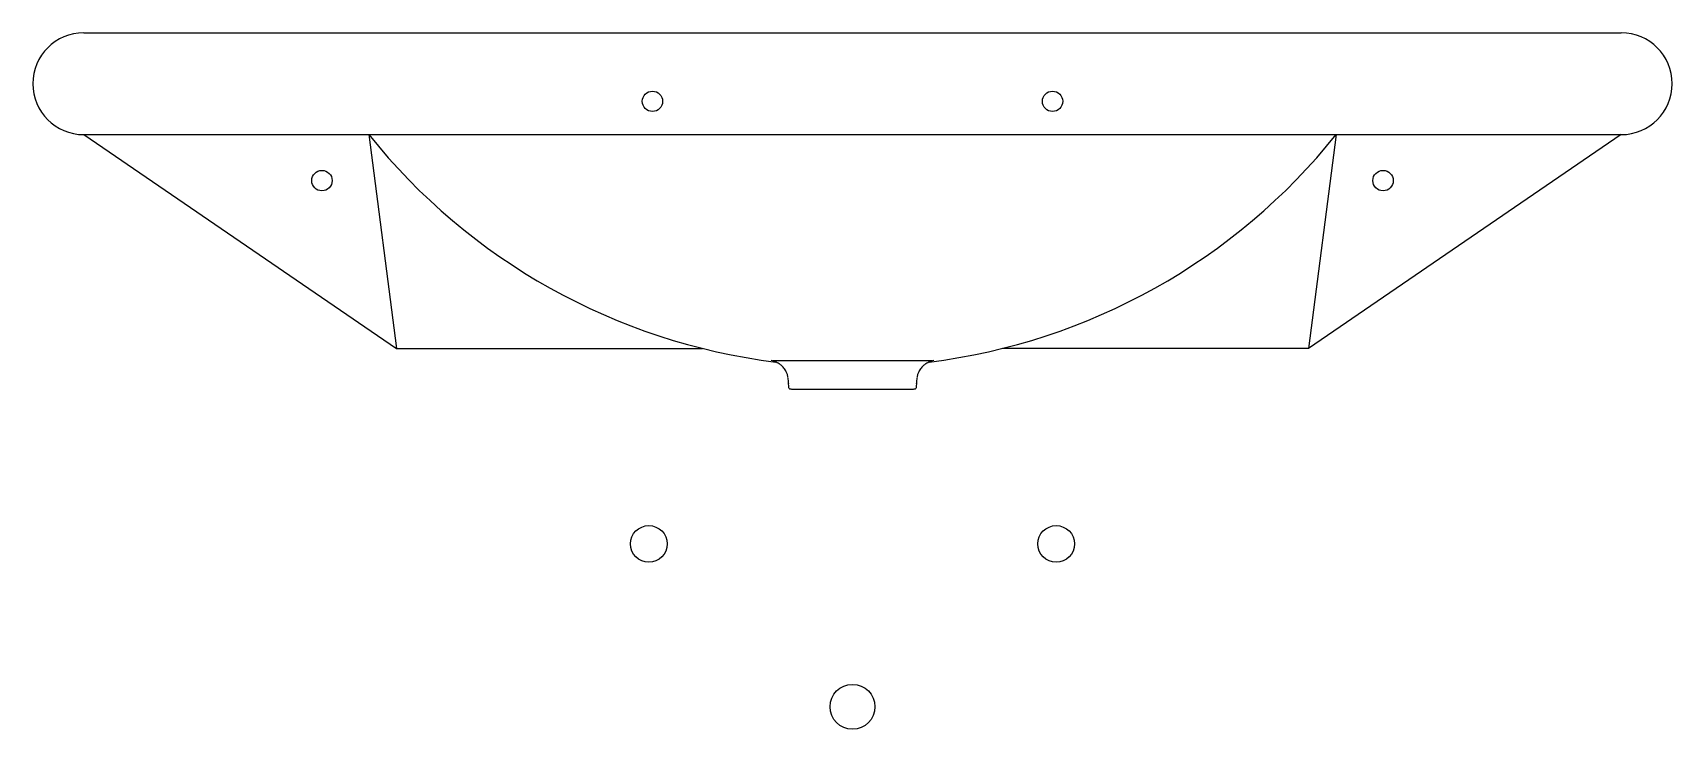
# Model space of a CAD drawing. Extents: x 1198.911 to 1199.716, y 4966.544 to 4966.886.
import ezdxf

# ---------------------------------------------------------------- set-up
doc = ezdxf.new("R2010")
doc.units = 0
doc.header["$MEASUREMENT"] = 0
doc.layers.add('A-PECAS', color=2, linetype='CONTINUOUS')
doc.layers.add('ESC1-50', color=1, linetype='CONTINUOUS')

msp = doc.modelspace()

# ---------------------------------------------------------------- linework, layer by layer
at = {"layer": 'A-PECAS'}
for p, q in [((1198.93569, 4966.88552), (1199.69069, 4966.88552)), ((1198.93569, 4966.83552), (1199.69069, 4966.83552))]:
    msp.add_line(p, q, dxfattribs=at)
msp.add_lwpolyline([(1199.27419, 4966.72452), (1199.35219, 4966.72452)], dxfattribs=at)
for centre, radius, start, end in [((1198.93569, 4966.86052), 0.025, 90, 270), ((1199.69069, 4966.86052), 0.025, 270, 90), ((1199.31319, 4967.02578), 0.30431, 218.69846, 262.90733), ((1199.31319, 4967.02578), 0.30431, 277.09267, 321.30154)]:
    msp.add_arc(centre, radius, start, end, dxfattribs=at)
at = {"layer": 'ESC1-50'}
for p, q in [((1198.93569, 4966.83552), (1199.08931, 4966.73052)), ((1199.07569, 4966.83552), (1199.08931, 4966.73052)), ((1199.55069, 4966.83552), (1199.53708, 4966.73052)), ((1199.69069, 4966.83552), (1199.53708, 4966.73052)), ((1199.08931, 4966.73052), (1199.23953, 4966.73052)), ((1199.53708, 4966.73052), (1199.38685, 4966.73052)), ((1199.28386, 4966.71052), (1199.29244, 4966.71052)), ((1199.29244, 4966.71052), (1199.30633, 4966.71052)), ((1199.30633, 4966.71052), (1199.31319, 4966.71052)), ((1199.31319, 4966.71052), (1199.32005, 4966.71052)), ((1199.32005, 4966.71052), (1199.33394, 4966.71052)), ((1199.33394, 4966.71052), (1199.34252, 4966.71052))]:
    msp.add_line(p, q, dxfattribs=at)
for centre, radius in [((1199.21496, 4966.85186), 0.005), ((1199.41142, 4966.85186), 0.005), ((1199.05268, 4966.81292), 0.005), ((1199.5737, 4966.81292), 0.005), ((1199.5737, 4966.81292), 0.005), ((1199.21319, 4966.63452), 0.009), ((1199.41319, 4966.63452), 0.009), ((1199.31319, 4966.55452), 0.011)]:
    msp.add_circle(centre, radius, dxfattribs=at)
for centre, radius, start, end in [((1199.27281, 4966.7194), 0.00514, 70.18162, 85.71085), ((1199.26943, 4966.71002), 0.0151, 61.14074, 70.18162), ((1199.27259, 4966.71575), 0.00856, 49.31524, 61.14074), ((1199.27169, 4966.71471), 0.00994, 38.34089, 49.31524), ((1199.35469, 4966.71471), 0.00994, 130.68476, 141.65911), ((1199.35379, 4966.71575), 0.00856, 118.85926, 130.68476), ((1199.35695, 4966.71002), 0.0151, 109.81838, 118.85926), ((1199.35357, 4966.7194), 0.00514, 94.28915, 109.81838), ((1199.26992, 4966.71331), 0.01219, 28.27039, 38.34089), ((1199.27511, 4966.7161), 0.0063, 14.2488, 28.27039), ((1199.26242, 4966.71288), 0.0194, 9.24566, 14.2488), ((1199.27094, 4966.71426), 0.01076, 2.52638, 9.24566), ((1199.29146, 4966.71291), 0.00979, 176.43925, 183.60227), ((1199.26772, 4966.71412), 0.01399, 357.51514, 2.52638), ((1199.35867, 4966.71412), 0.01399, 177.47362, 182.48486), ((1199.35544, 4966.71426), 0.01076, 170.75434, 177.47362), ((1199.33492, 4966.71291), 0.00979, 356.39773, 3.56075), ((1199.36396, 4966.71288), 0.0194, 165.7512, 170.75434), ((1199.35128, 4966.7161), 0.0063, 151.72961, 165.7512), ((1199.35646, 4966.71331), 0.01219, 141.65911, 151.72961), ((1199.28741, 4966.71265), 0.00573, 183.60227, 188.46827), ((1199.28579, 4966.71241), 0.00409, 188.46827, 194.23072), ((1199.28286, 4966.71167), 0.00107, 194.23072, 224.89891), ((1199.28278, 4966.71159), 0.000953, 224.89891, 257.4748), ((1199.28373, 4966.71588), 0.00535, 257.4748, 264.07107), ((1199.28386, 4966.71715), 0.00663, 264.07107, 270), ((1199.34252, 4966.71715), 0.00663, 270, 275.92893), ((1199.34265, 4966.71588), 0.00535, 275.92893, 282.5252), ((1199.3436, 4966.71159), 0.000953, 282.5252, 315.10109), ((1199.34352, 4966.71167), 0.00107, 315.10109, 345.76928), ((1199.3406, 4966.71241), 0.00409, 345.76928, 351.53173), ((1199.33897, 4966.71265), 0.00573, 351.53173, 356.39773)]:
    msp.add_arc(centre, radius, start, end, dxfattribs=at)

doc.saveas('drawing.dxf')
